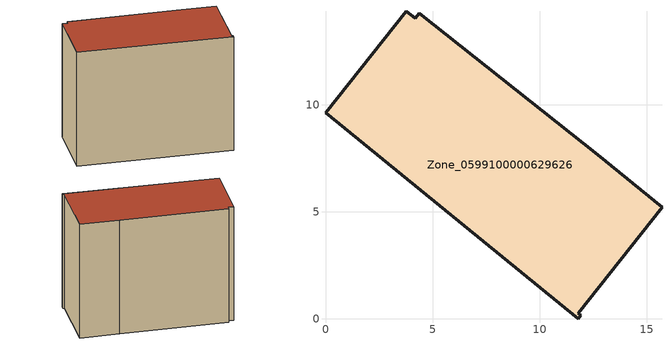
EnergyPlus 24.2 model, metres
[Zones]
Zone_0599100000629626
 floor ground (C_G): 4.38,14.26 12.71,7.66 15.71,5.21 11.8,0.25 11.92,0.15 11.8,0 0,9.62 3.78,14.36 4.2,14.03 z0
 wall outside (C_F): 15.71,5.21 12.71,7.66 4.38,14.26 4.2,14.03 3.78,14.36 0,9.62 11.8,0 11.92,0.15 11.8,0.25 15.71,5.21 z0:12.13
 roof outside (C_R): 12.71,7.66 4.38,14.26 4.2,14.03 3.78,14.36 0,9.62 11.8,0 11.92,0.15 11.8,0.25 15.71,5.21 z12.13
[BUILDING]
Pand.0599100000629626: North Axis=0; Terrain=City; Loads Convergence Tolerance Value=0.04; Temperature Convergence Tolerance Value=0.4; Solar Distribution=FullExterior; Maximum Number of Warmup Days=25; Minimum Number of Warmup Days=1
[Site:Location]
Rotterdam.The.Hague.AP_ZH_NLD Design_Conditions: Latitude=51.96; Longitude=4.45; Time Zone=1; Elevation=-4.5
[SITE:GROUNDTEMPERATURE:BUILDINGSURFACE]
18, 18, 18, 18, 18, 18, 18, 18, 18, 18, 18, 18
[MATERIAL] Thermal Absorptance=0.9; Solar Absorptance=0.7; Visible Absorptance=0.7
Name | Roughness | Thickness | Conductivity | Density | Specific Heat
G.TI.1946 | MediumSmooth | 0.15 | 1 | 540 | 1210
F.TI.1946 | Rough | 0.3 | 0.857143 | 1920 | 840
R.TI.1946 | MediumRough | 0.2 | 0.1 | 1500 | 1000
[CONSTRUCTION]
C_G: G.TI.1946
C_F: F.TI.1946
C_R: R.TI.1946
[ZONE]
Zone_0599100000629626: Type=1; Multiplier=1; Ceiling Height=Autocalculate; Volume=Autocalculate; Floor Area=autocalculate; Part of Total Floor Area=Yes
[ZONEINFILTRATION:DESIGNFLOWRATE]
Infil_Zone_0599100000629626: Zone or ZoneList or Space or SpaceList=Zone_0599100000629626; Schedule=AlwaysOn; Design Flow Rate Calculation Method=Flow/Area; Flow Rate per Floor Area=0.003; Constant Term Coefficient=1; Temperature Term Coefficient=0; Velocity Term Coefficient=0; Velocity Squared Term Coefficient=0
[HVACTEMPLATE:ZONE:IDEALLOADSAIRSYSTEM]
Zone_0599100000629626: Maximum Heating Supply Air Temperature=50; Minimum Cooling Supply Air Temperature=13; Maximum Heating Supply Air Humidity Ratio=0.0156; Minimum Cooling Supply Air Humidity Ratio=0.0077; Heating Limit=NoLimit; Cooling Limit=NoLimit; Dehumidification Control Type=ConstantSensibleHeatRatio; Cooling Sensible Heat Ratio=0.7; Dehumidification Setpoint=60; Humidification Control Type=None; Humidification Setpoint=30; Outdoor Air Method=None; Outdoor Air Flow Rate per Person=0.00944; Outdoor Air Flow Rate per Zone Floor Area=0; Outdoor Air Flow Rate per Zone=0; Demand Controlled Ventilation Type=None; Outdoor Air Economizer Type=NoEconomizer; Heat Recovery Type=None; Sensible Heat Recovery Effectiveness=0.7; Latent Heat Recovery Effectiveness=0.65
[ZONECONTROL:THERMOSTAT]
ThermostatControl_Zone_0599100000629626: Zone or ZoneList=Zone_0599100000629626; Control Type Schedule=DualSetpointControlType; Control 1=Thermostat_Zone_0599100000629626; Temperature Difference Between Cutout And Setpoint=0
[THERMOSTATSETPOINT:DUALSETPOINT]
Thermostat_Zone_0599100000629626: Heating Setpoint Temperature Schedule=HeatingSetpoint_Zone_0599100000629626; Cooling Setpoint Temperature Schedule=CoolingSetpoint_Zone_0599100000629626
[SCHEDULE:COMPACT]
HeatingSetpoint_Zone_0599100000629626: Through: 12/31, For: AllDays, Until: 24:00, 21
CoolingSetpoint_Zone_0599100000629626: Through: 12/31, For: AllDays, Until: 24:00, 24
DualSetpointControlType: Through: 12/31, For: AllDays, Until: 24:00, 4
AlwaysOn: Through: 12/31, For: AllDays, Until: 24:00, 1
